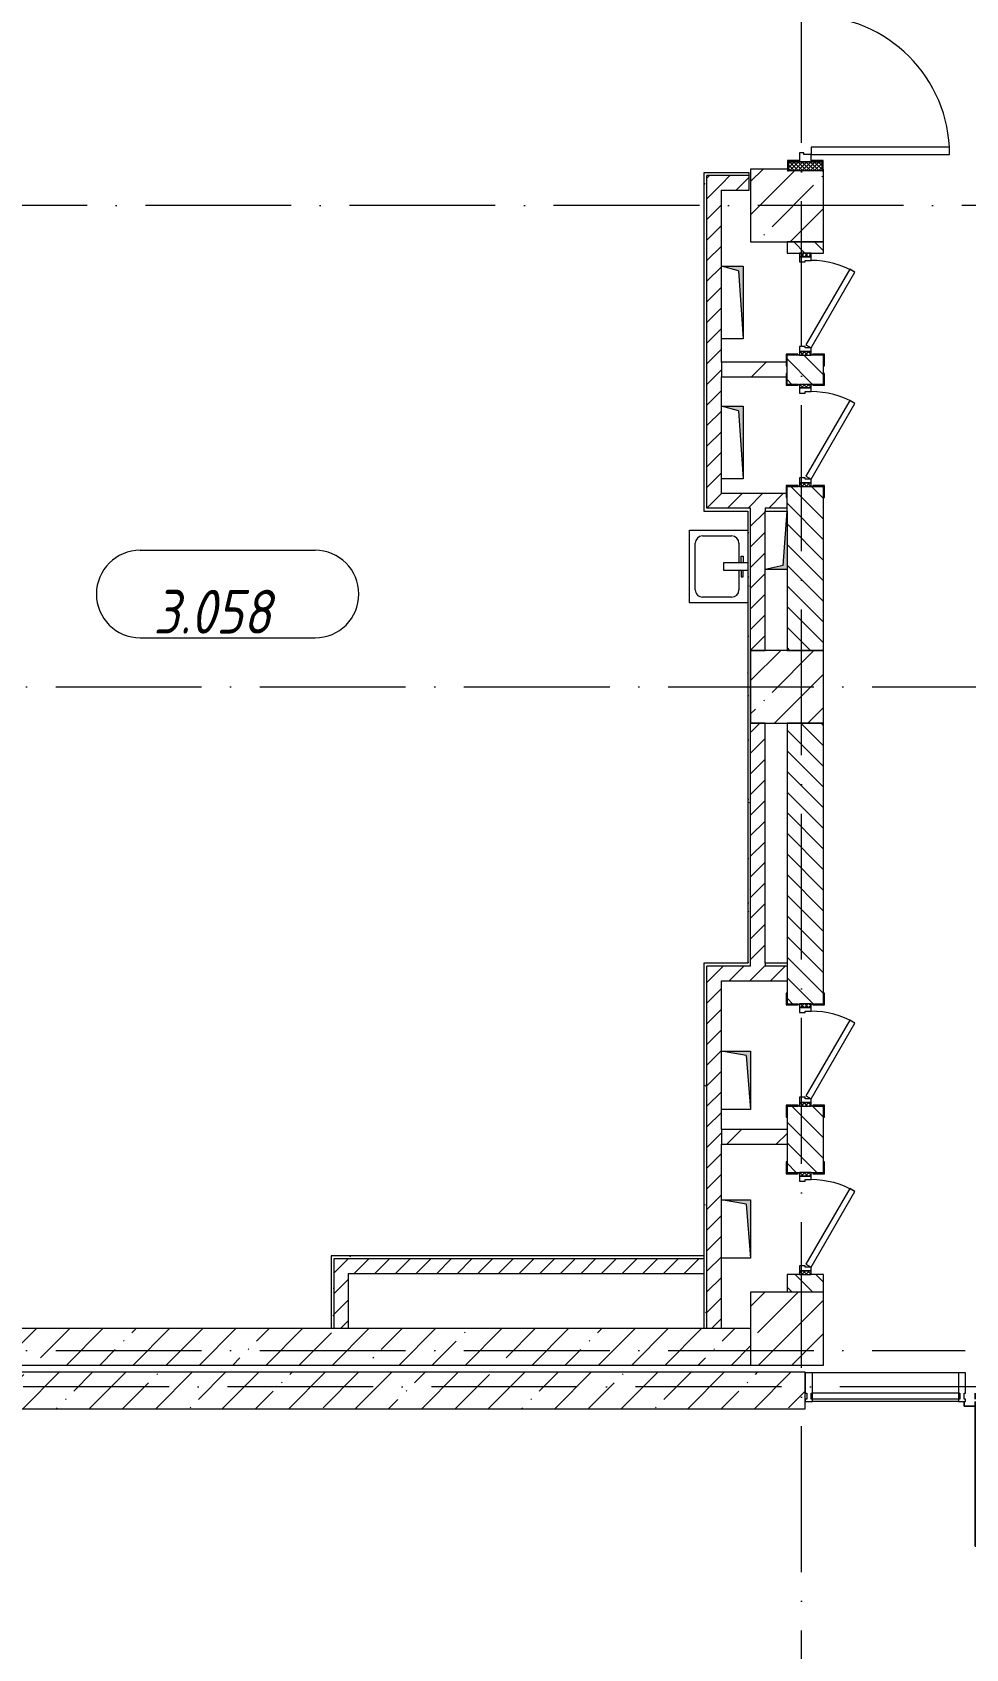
# Model space of a CAD drawing. Header units: millimetres. Extents: x -6467 to 106027, y -7090 to 195095.
# Drawn here: x 282 to 6684, y 110200 to 121283 of the extents above; entities that cross this region are included whole.
import ezdxf

# ---------------------------------------------------------------- set-up
doc = ezdxf.new("R2010")
doc.units = ezdxf.units.MM
doc.linetypes.add('50_200_ШТРИХ_1Т_ш5_п1_п1_', pattern=[1400, 1000, -200, 0, -200])
for name, color, linetype, lineweight, true_color in [('A-AREA-IDEN-1', 7, 'Continuous', 9, 0xaaaaaa), ('A-GENM-1', 7, 'Continuous', 9, 0xaaaaaa), ('A-GENM-2', 7, 'Continuous', 20, 0xaaaaaa), ('I-WALL-1', 7, 'Continuous', 5, 0x787878), ('M-EQPM-1', 7, 'Continuous', 9, 0xaaaaaa), ('M-EQPM-2', 7, 'Continuous', 9, 0xe2e2e2), ('P-SANR-FIXT-1', 7, 'Continuous', 9, 0xaaaaaa), ('Оси-3', 7, '50_200_ШТРИХ_1Т_ш5_п1_п1_', 9, 0xaaaaaa)]:
    doc.layers.add(name, color=color, linetype=linetype, lineweight=lineweight, true_color=true_color)
for name, color, linetype, lineweight in [('A-DETL-GENF', 7, 'Continuous', 9), ('A-DOOR', 7, 'Continuous', 9), ('A-DOOR-2', 7, 'Continuous', 5), ('A-DOOR-FRAM', 7, 'Continuous', 9), ('A-DOOR-FRAM-2', 7, 'Continuous', 5), ('A-GLAZ-CWMG', 7, 'Continuous', 9), ('A-GLAZ-CWMG-1', 7, 'Continuous', 20), ('A-WALL', 7, 'Continuous', 5), ('A-WALL-FNSH-1', 7, 'Continuous', 5), ('I-WALL', 7, 'Continuous', 5), ('S-COLS', 7, 'Continuous', 9), ('S-COLS-1', 7, 'Continuous', 5)]:
    doc.layers.add(name, color=color, linetype=linetype, lineweight=lineweight)
doc.styles.add('ISOCPEUR_I_1', font='isocpeui.ttf', dxfattribs={"width": 0.85, "height": 2.5})
pattern_1 = [(45, (109.45, 102614.03), (-228.0985, 228.0985), []), (45, (337.55, 102614.03), (-228.0985, 228.0985), [403.225, -80.645, 6.706, -73.939])]
pattern_2 = [(0, (109.45, 102614.03), (406.4, 101.6), [6.706, -298.094, 6.706, -298.094, -1625.6]), (0, (109.45, 102614.03), (406.4, 101.6), [-609.6, 6.706, -602.894, 6.706, -298.094, -711.2]), (0, (109.45, 102614.03), (406.4, 101.6), [-1524, 6.706, -196.494, 6.706, -501.294]), (120, (261.85, 102664.83), (-291.1882, 301.1527), [6.706, -298.094, 6.706, -298.094, -1625.6]), (120, (261.85, 102664.83), (-291.1882, 301.1527), [-609.6, 6.706, -602.894, 6.706, -298.094, -711.2]), (120, (261.85, 102664.83), (-291.1882, 301.1527), [-1524, 6.706, -196.494, 6.706, -501.294]), (240, (312.65, 102868.03), (-115.2118, -402.7527), [6.706, -298.094, 6.706, -298.094, -1625.6]), (240, (312.65, 102868.03), (-115.2118, -402.7527), [-609.6, 6.706, -602.894, 6.706, -298.094, -711.2]), (240, (312.65, 102868.03), (-115.2118, -402.7527), [-1524, 6.706, -196.494, 6.706, -501.294])]
pattern_3 = [(45, (109.45, 102614.03), (-70.7107, 70.7107), [])]
pattern_4 = [(45, (109.45, 102614.03), (-169.7056, 169.7056), [])]

# ---------------------------------------------------------------- blocks, each defined once
blk = doc.blocks.new('BSC_Колонна _Прямоугольная - 500х500-V59-АИ_План этажа Радиаторы_3')
at = {"layer": 'S-COLS-1'}
h = blk.add_hatch(dxfattribs=at)
h.set_pattern_fill('FP_87', color=256, style=0, pattern_type=2)
h.set_pattern_definition([(45, (-5350, -9781.04), (-228.0985, 228.0985), []), (45, (-5121.9, -9781.04), (-228.0985, 228.0985), [403.225, -80.645, 6.706, -73.939])])
h.paths.add_polyline_path([(-250, -250), (250, -250), (250, 250), (-250, 250)])
for p, q in [((250, 250), (-250, 250)), ((-250, 250), (-250, -250)), ((250, -250), (250, 250)), ((-250, -250), (250, -250))]:
    blk.add_line(p, q, dxfattribs=at)
blk = doc.blocks.new('110_Дверь_СКБ_2Ст_Наружная1 - СОШ_Д-07_1760_1440_х2400мм_Все учебные помещения_ читальные залы-26087665-АИ_План этажа Радиаторы_3')
at = {"layer": 'A-DOOR-2'}
h = blk.add_hatch(dxfattribs=at)
h.set_pattern_fill('FP_117', color=256, style=0, pattern_type=2)
h.set_pattern_definition([(135, (1456.41, 189.685), (-14.14214, -14.14214), []), (225, (1456.41, 189.685), (14.14214, -14.14214), [])])
h.paths.add_polyline_path([(899.5, -115), (899.5, 115), (839.5, 115), (839.5, -115)])
at = {"layer": 'A-DOOR-FRAM-2'}
h = blk.add_hatch(dxfattribs=at)
h.set_pattern_fill('FP_118', color=256, style=0, pattern_type=2)
h.set_pattern_definition([(45, (-666.384, 189.685), (-14.1421, 14.1421), []), (135, (-666.384, 189.685), (-14.1421, -14.1421), [])])
h.paths.add_polyline_path([(-800.5, -115), (-800.5, 115), (-860.5, 115), (-860.5, -115)])
at = {"layer": 'A-DOOR'}
for p, q in [((789.5, 990), (739.5, 990)), ((739.5, 990), (739.5, 40)), ((789.5, 40), (789.5, 990)), ((-750.5, 630), (-750.5, 40)), ((-700.5, 630), (-750.5, 630)), ((-700.5, 40), (-700.5, 630)), ((-750.5, 40), (-700.5, 40)), ((739.5, 40), (789.5, 40))]:
    blk.add_line(p, q, dxfattribs=at)
at = {"layer": 'A-DOOR-2'}
for p, q in [((-792.5, 123), (-862.5, 123)), ((-862.5, 123), (-862.5, 115)), ((-862.5, 115), (-800.5, 115)), ((-800.5, 115), (-800.5, 40)), ((-792.5, 40), (-792.5, 123)), ((901.5, 123), (831.5, 123)), ((831.5, 123), (831.5, 40)), ((839.5, 40), (839.5, 115)), ((839.5, 115), (901.5, 115)), ((901.5, 115), (901.5, 123)), ((-800.5, 40), (-792.5, 40)), ((831.5, 40), (839.5, 40)), ((-792.5, -40), (-800.5, -40)), ((-800.5, -40), (-800.5, -115)), ((-792.5, -123), (-792.5, -40)), ((839.5, -40), (831.5, -40)), ((831.5, -40), (831.5, -123)), ((839.5, -115), (839.5, -40)), ((-862.5, -115), (-862.5, -123)), ((-800.5, -115), (-862.5, -115)), ((-862.5, -123), (-792.5, -123)), ((831.5, -123), (901.5, -123)), ((901.5, -115), (839.5, -115)), ((901.5, -123), (901.5, -115))]:
    blk.add_line(p, q, dxfattribs=at)
for centre, radius, start, end in [((789.5, 40), 950, 90, 180), ((-750.5, 40), 590, 0, 90)]:
    blk.add_arc(centre, radius, start, end, dxfattribs=at)
at = {"layer": 'A-DOOR-FRAM'}
for p, q in [((-800.5, 115), (-860.5, 115)), ((-860.5, 115), (-860.5, -115)), ((-800.5, -115), (-800.5, 115)), ((899.5, 115), (839.5, 115)), ((839.5, 115), (839.5, -115)), ((899.5, -115), (899.5, 115)), ((-750.5, 40), (-800.5, 40)), ((-800.5, 40), (-800.5, -40)), ((-750.5, -10), (-750.5, 40)), ((789.5, 40), (789.5, -10)), ((839.5, 40), (789.5, 40)), ((839.5, -40), (839.5, 40)), ((-800.5, -40), (-740.5, -40)), ((-740.5, -10), (-750.5, -10)), ((-740.5, -40), (-740.5, -10)), ((789.5, -10), (779.5, -10)), ((779.5, -10), (779.5, -40)), ((779.5, -40), (839.5, -40)), ((-860.5, -115), (-800.5, -115)), ((839.5, -115), (899.5, -115))]:
    blk.add_line(p, q, dxfattribs=at)
blk = doc.blocks.new('SND_2D_Раковина1 - 400х300-V51-АИ_План этажа Радиаторы_3')
at = {"layer": 'P-SANR-FIXT-1'}
for p, q in [((-250, -220), (-250, 180)), ((-160, 120), (-25, 120)), ((-70, 150), (-25, 150)), ((-70, 135), (-70, 150)), ((-25, 135), (-70, 135)), ((-25, 180), (-25, 15)), ((25, 15), (25, 180)), ((70, 150), (25, 150)), ((25, 135), (70, 135)), ((25, 120), (160, 120)), ((70, 135), (70, 150)), ((250, 180), (250, -220)), ((-210, -130), (-210, 70)), ((-25, 15), (25, 15)), ((210, 70), (210, -130)), ((250, -220), (-250, -220)), ((160, -180), (-160, -180))]:
    blk.add_line(p, q, dxfattribs=at)
for centre, start, end in [((-160, 70), 90, 180), ((160, 70), 0, 90), ((-160, -130), 180, 270), ((160, -130), 270, 0)]:
    blk.add_arc(centre, 50, start, end, dxfattribs=at)
blk = doc.blocks.new('Прямоугольный импост - Импост структурный с накладкой - 180мм-24517723-АИ_План этажа Радиаторы_3')
at = {"layer": 'A-GLAZ-CWMG'}
for p, q in [((6525, 9478), (5525, 9478)), ((5525, 9298), (5525, 9338)), ((6525, 9338), (5525, 9338)), ((6525, 9338), (6525, 9298)), ((6525, 9298), (5525, 9298)), ((6525, 9281), (5525, 9281))]:
    blk.add_line(p, q, dxfattribs=at)
blk = doc.blocks.new('Прямоугольный импост - Импост структурный с накладкой - 180мм-20786485-АИ_План этажа Радиаторы_3')
at = {"layer": 'A-GLAZ-CWMG-1'}
for p, q in [((0, 17), (-50, 17)), ((-50, 17), (-50, 0)), ((-50, 0), (-40, 0)), ((-40, 0), (-40, -40)), ((-10, -40), (-10, 0)), ((-10, 0), (0, 0)), ((0, 0), (0, 17)), ((-40, -40), (-50, -40)), ((-50, -40), (-50, -180)), ((0, -40), (-10, -40)), ((0, -180), (0, -40)), ((-50, -180), (0, -180))]:
    blk.add_line(p, q, dxfattribs=at)
blk = doc.blocks.new('Дверь_Витражная_СКБ_2Ст - ДВВ_ДАО_СОШ_Коридор EIW30-22655007-АИ_План этажа Радиаторы_3')
at = {"layer": 'A-DETL-GENF'}
for p, q in [((-960, 40), (-960, 0)), ((-960, 0), (-960, 40)), ((960, 40), (960, 0)), ((960, 40), (960, 0)), ((-1035, -50), (-1035, -17)), ((-1035, -17), (-1035, -50)), ((-960, -50), (-1035, -50)), ((-1035, -50), (-960, -50)), ((-960, -17), (-960, -50)), ((-960, -50), (-960, -17)), ((-900, -50), (-960, -50)), ((-960, -1010), (-960, -50)), ((-900, -50), (-960, -50)), ((-960, -50), (-960, -1010)), ((-900, -1010), (-900, -50)), ((-900, -1010), (-900, -50)), ((900, -50), (960, -50)), ((900, -1010), (900, -50)), ((900, -50), (900, -1010)), ((960, -50), (900, -50)), ((960, -17), (960, -50)), ((960, -17), (960, -50)), ((960, -1010), (960, -50)), ((960, -1010), (960, -50)), ((960, -50), (1035, -50)), ((960, -50), (1035, -50)), ((1035, -50), (1035, -17)), ((1035, -50), (1035, -17)), ((-960, -130), (-900, -130)), ((-950, -930), (-950, -130)), ((-906, -930), (-906, -130)), ((960, -130), (900, -130)), ((906, -930), (906, -130)), ((950, -930), (950, -130)), ((-960, -930), (-900, -930)), ((960, -930), (900, -930)), ((-960, -1010), (-900, -1010)), ((-960, -1010), (-900, -1010)), ((960, -1010), (900, -1010)), ((900, -1010), (960, -1010))]:
    blk.add_line(p, q, dxfattribs=at)
at = {"layer": 'A-DOOR-2'}
for p, q in [((-960, -1010), (-960, -50)), ((960, -1010), (960, -50))]:
    blk.add_line(p, q, dxfattribs=at)
for centre, start, end in [((-960, -50), 270, 0), ((960, -50), 180, 270)]:
    blk.add_arc(centre, 960, start, end, dxfattribs=at)
blk = doc.blocks.new('Прямоугольный импост - Импост структурный с накладкой - 180мм-20786475-АИ_План этажа Радиаторы_3')
at = {"layer": 'A-GLAZ-CWMG-1'}
for p, q in [((-25, 0), (-25, 17)), ((-25, 17), (25, 17)), ((-15, 0), (-25, 0)), ((-15, -40), (-15, 0)), ((25, 0), (15, 0)), ((15, 0), (15, -40)), ((25, 17), (25, 0)), ((-25, -180), (-25, -40)), ((-25, -40), (-15, -40)), ((15, -40), (25, -40)), ((25, -40), (25, -180)), ((25, -180), (-25, -180))]:
    blk.add_line(p, q, dxfattribs=at)
blk = doc.blocks.new('Канал вертикальный прямоугольный - Шахта - значок проема-24087324-АИ_План этажа Радиаторы_3')
at = {"layer": 'M-EQPM-2'}
blk.add_hatch(color=256, dxfattribs=at).paths.add_polyline_path([(-250, 75), (-250, -75), (-218, 42), (250, 75), (-78, 75)])
at = {"layer": 'M-EQPM-1'}
for p, q in [((-250, -75), (-250, 75)), ((-250, 75), (250, 75)), ((-218, 42), (-250, -75)), ((-218, 42), (250, 75)), ((250, 75), (250, -75)), ((250, -75), (-250, -75))]:
    blk.add_line(p, q, dxfattribs=at)
blk = doc.blocks.new('Канал вертикальный прямоугольный - Шахта - значок проема-24087326-АИ_План этажа Радиаторы_3')
at = {"layer": 'M-EQPM-2'}
blk.add_hatch(color=256, dxfattribs=at).paths.add_polyline_path([(200, 100), (-200, 100), (-200, -100), (-170, 70), (174, 98)])
at = {"layer": 'M-EQPM-1'}
for p, q in [((-200, -100), (-200, 100)), ((-200, 100), (200, 100)), ((-170, 70), (-200, -100)), ((-170, 70), (200, 100)), ((200, 100), (200, -100)), ((200, -100), (-200, -100))]:
    blk.add_line(p, q, dxfattribs=at)
blk = doc.blocks.new('110_Дверь_СКБ_1Ст_Внутренняя - ДОО_Д-22_Дв_700x2100h_Технический шкаф ЭОМ и СС EI30-25558325-АИ_План этажа Радиаторы_3')
at = {"layer": 'A-DOOR-2'}
h = blk.add_hatch(dxfattribs=at)
h.set_pattern_fill('FP_137', color=256, style=0, pattern_type=2)
h.set_pattern_definition([(135, (1951.41, 189.685), (-14.14214, -14.14214), []), (225, (1951.41, 189.685), (14.14214, -14.14214), [])])
h.paths.add_polyline_path([(362, -40), (362, 40), (337, 40), (337, -40)])
at = {"layer": 'A-DOOR-FRAM-2'}
h = blk.add_hatch(dxfattribs=at)
h.set_pattern_fill('FP_138', color=256, style=0, pattern_type=2)
h.set_pattern_definition([(45, (-171.384, 189.685), (-14.1421, 14.1421), []), (135, (-171.384, 189.685), (-14.1421, -14.1421), [])])
h.paths.add_polyline_path([(-313, -40), (-313, 40), (-338, 40), (-338, -40)])
at = {"layer": 'A-DOOR'}
for p, q in [((-207, 340), (-227, 305)), ((312, 40), (-207, 340)), ((-227, 305), (292, 5)), ((292, 5), (312, 40))]:
    blk.add_line(p, q, dxfattribs=at)
at = {"layer": 'A-DOOR-2'}
blk.add_arc((312, 40), 600, 150, 180, dxfattribs=at)
at = {"layer": 'A-DOOR-FRAM'}
for p, q in [((-313, 40), (-338, 40)), ((-338, 40), (-338, -40)), ((-288, 40), (-313, 40)), ((-313, 40), (-313, -40)), ((-313, -40), (-313, 40)), ((-288, 0), (-288, 40)), ((-278, 0), (-288, 0)), ((-278, -40), (-278, 0)), ((312, 0), (302, 0)), ((302, 0), (302, -40)), ((312, 40), (312, 0)), ((337, 40), (312, 40)), ((337, -40), (337, 40)), ((362, 40), (337, 40)), ((337, 40), (337, -40)), ((362, -40), (362, 40)), ((-338, -40), (-313, -40)), ((-313, -40), (-278, -40)), ((302, -40), (337, -40)), ((337, -40), (362, -40))]:
    blk.add_line(p, q, dxfattribs=at)
blk = doc.blocks.new('Канал вертикальный прямоугольный - Шахта - значок проема-24087328-АИ_План этажа Радиаторы_3')
at = {"layer": 'M-EQPM-2'}
blk.add_hatch(color=256, dxfattribs=at).paths.add_polyline_path([(75, 200), (-75, 200), (-75, -200), (-47.5, 172.5)])
at = {"layer": 'M-EQPM-1'}
for p, q in [((-75, -200), (-75, 200)), ((-75, 200), (75, 200)), ((-47.5, 172.5), (-75, -200)), ((-47.5, 172.5), (75, 200)), ((75, 200), (75, -200)), ((75, -200), (-75, -200))]:
    blk.add_line(p, q, dxfattribs=at)
blk = doc.blocks.new('Фахверк _газобетон торцы_817 - Фахверк _газобетон торцы_-25909609-АИ_План этажа Радиаторы_3')
at = {"layer": 'A-GENM-2'}
for p, q in [((89406, 11135), (89325, 11135)), ((89325, 11135), (89325, 11129)), ((89325, 11129), (89400, 11129)), ((89400, 11129), (89400, 11054)), ((89406, 11054), (89406, 11135)), ((89400, 11054), (89406, 11054)), ((89400, 10879), (89325, 10879)), ((89325, 10879), (89325, 10873)), ((89325, 10873), (89406, 10873)), ((89400, 10954), (89400, 10879)), ((89406, 10954), (89400, 10954)), ((89406, 10873), (89406, 10954))]:
    blk.add_line(p, q, dxfattribs=at)
blk = doc.blocks.new('Фахверк _газобетон торцы_818 - Фахверк _газобетон торцы_-25909629-АИ_План этажа Радиаторы_3')
at = {"layer": 'A-GENM-2'}
for p, q in [((89406, 1349), (89325, 1349)), ((89325, 1349), (89325, 1343)), ((89325, 1343), (89400, 1343)), ((89400, 1343), (89400, 1268)), ((89406, 1268), (89406, 1349)), ((89400, 1268), (89406, 1268)), ((89406, 1168), (89400, 1168)), ((89400, 1168), (89400, 1093)), ((89406, 1087), (89406, 1168)), ((89400, 1093), (89325, 1093)), ((89325, 1093), (89325, 1087)), ((89325, 1087), (89406, 1087))]:
    blk.add_line(p, q, dxfattribs=at)
blk = doc.blocks.new('Фахверк _газобетон торцы_783 - Фахверк _газобетон торцы_-25909748-АИ_План этажа Радиаторы_3')
at = {"layer": 'A-GENM-2'}
for p, q in [((89406, 22225), (89325, 22225)), ((89325, 22225), (89325, 22219)), ((89325, 22219), (89400, 22219)), ((89400, 22219), (89400, 22144)), ((89406, 22144), (89406, 22225)), ((89400, 22144), (89406, 22144)), ((89400, 21969), (89325, 21969)), ((89325, 21969), (89325, 21963)), ((89325, 21963), (89406, 21963)), ((89400, 22044), (89400, 21969)), ((89406, 22044), (89400, 22044)), ((89406, 21963), (89406, 22044))]:
    blk.add_line(p, q, dxfattribs=at)
blk = doc.blocks.new('Фахверк _газобетон торцы_819 - Фахверк _газобетон торцы_-25909959-АИ_План этажа Радиаторы_3')
at = {"layer": 'A-GENM-2'}
for p, q in [((89406, 1349), (89325, 1349)), ((89325, 1349), (89325, 1343)), ((89325, 1343), (89400, 1343)), ((89400, 1343), (89400, 1268)), ((89406, 1268), (89406, 1349)), ((89400, 1268), (89406, 1268)), ((89406, 1168), (89400, 1168)), ((89400, 1168), (89400, 1093)), ((89406, 1087), (89406, 1168)), ((89400, 1093), (89325, 1093)), ((89325, 1093), (89325, 1087)), ((89325, 1087), (89406, 1087))]:
    blk.add_line(p, q, dxfattribs=at)
blk = doc.blocks.new('Фахверк _газобетон торцы_820 - Фахверк _газобетон торцы_-25909979-АИ_План этажа Радиаторы_3')
at = {"layer": 'A-GENM-2'}
for p, q in [((89406, 22225), (89325, 22225)), ((89325, 22225), (89325, 22219)), ((89325, 22219), (89400, 22219)), ((89400, 22219), (89400, 22144)), ((89406, 22144), (89406, 22225)), ((89400, 22144), (89406, 22144)), ((89400, 21969), (89325, 21969)), ((89325, 21969), (89325, 21963)), ((89325, 21963), (89406, 21963)), ((89400, 22044), (89400, 21969)), ((89406, 22044), (89400, 22044)), ((89406, 21963), (89406, 22044))]:
    blk.add_line(p, q, dxfattribs=at)
blk = doc.blocks.new('Фахверк _газобетон торцы_821 - Фахверк _газобетон торцы_-25910069-АИ_План этажа Радиаторы_3')
at = {"layer": 'A-GENM-2'}
for p, q in [((89406, 22737), (89325, 22737)), ((89325, 22737), (89325, 22731)), ((89325, 22731), (89400, 22731)), ((89400, 22731), (89400, 22656)), ((89406, 22656), (89406, 22737)), ((89400, 22656), (89406, 22656)), ((89406, 22556), (89400, 22556)), ((89400, 22556), (89400, 22481)), ((89406, 22475), (89406, 22556)), ((89400, 22481), (89325, 22481)), ((89325, 22481), (89325, 22475)), ((89325, 22475), (89406, 22475))]:
    blk.add_line(p, q, dxfattribs=at)
blk = doc.blocks.new('AAR_СКБ_Марка_помещения_1_5 ммп - Номер-27962133-АИ_План этажа Радиаторы_3')
at = {"layer": 'A-AREA-IDEN-1'}
for p, q in [((-2.987, 3), (3.013, 3)), ((-2.987, 0), (3.013, 0))]:
    blk.add_line(p, q, dxfattribs=at)
for centre, start, end in [((-2.987, 1.5), 90, 270), ((3.013, 1.5), 270, 90)]:
    blk.add_arc(centre, 1.5, start, end, dxfattribs=at)

msp = doc.modelspace()

# ---------------------------------------------------------------- hatches: boundary and pattern name
at = {"layer": 'A-WALL'}
h = msp.add_hatch(dxfattribs=at)
h.set_pattern_fill('FP_1', color=256, style=0, pattern_type=2)
h.set_pattern_definition(pattern_1)
h.paths.add_polyline_path([(5209, 112145), (5209, 112395), (-1841, 112395), (-1841, 112145), (2876, 112145)])
h = msp.add_hatch(dxfattribs=at)
h.set_pattern_fill('FP_1', color=256, style=0, pattern_type=2)
h.set_pattern_definition(pattern_1)
h.paths.add_polyline_path([(5584, 111845), (5584, 112095), (-1841, 112095), (-1841, 111845), (2876, 111845)])
at = {"layer": 'I-WALL'}
h = msp.add_hatch(dxfattribs=at)
h.set_pattern_fill('FP_2', color=256, style=0, pattern_type=2)
h.set_pattern_definition([(135, (109.45, 102614.03), (-70.71068, -70.71068), [])])
h.paths.add_polyline_path([(5544, 112647), (5709, 112647), (5709, 112765), (5459, 112765), (5459, 112647)])
h.paths.add_polyline_path([(5459, 113465), (5709, 113465), (5709, 113920), (5459, 113920), (5459, 113660)])
h.paths.add_polyline_path([(5544, 114620), (5709, 114620), (5709, 116545), (5459, 116545), (5459, 114620)])
h.paths.add_polyline_path([(5459, 117045), (5709, 117045), (5709, 118169), (5459, 118169), (5459, 117121)])
h.paths.add_polyline_path([(5624, 118869), (5709, 118869), (5709, 119069), (5459, 119069), (5459, 118869), (5544, 118869)])
h.paths.add_polyline_path([(5544, 119769), (5709, 119769), (5709, 119845), (5459, 119845), (5459, 119769)])
h.paths.add_polyline_path([(5529, 122095), (5709, 122097), (5709, 123949), (5459, 123949), (5461, 122097), (5469, 122095)])
h.paths.add_polyline_path([(5709, 125149), (5709, 127045), (5459, 127045), (5459, 125149)])
h.paths.add_polyline_path([(5709, 128245), (5709, 128845), (5459, 128845), (5459, 128245)])
h.paths.add_polyline_path([(5547, 129345), (5709, 129345), (5707, 132400), (5459, 132400), (5459, 129345), (5541, 129345)])
h.paths.add_polyline_path([(5529, 134162), (5709, 134164), (5707, 134845), (5459, 134845), (5461, 134164), (5469, 134162)])
h.paths.add_polyline_path([(5556, 135345), (5709, 135345), (5709, 137845), (5459, 137845), (5459, 135345)])
h.paths.add_polyline_path([(5709, 138345), (5709, 140845), (5459, 140845), (5459, 138345)])
h.paths.add_polyline_path([(5709, 141345), (5709, 144042), (5459, 144042), (5459, 141345)])
h = msp.add_hatch(dxfattribs=at)
h.set_pattern_fill('FP_5', color=256, style=0, pattern_type=2)
h.set_pattern_definition(pattern_3)
h.paths.add_polyline_path([(4909, 118120), (5009, 118120), (5009, 120300), (4909, 120300), (4909, 118527)])
h = msp.add_hatch(dxfattribs=at)
h.set_pattern_fill('FP_5', color=256, style=0, pattern_type=2)
h.set_pattern_definition(pattern_3)
h.paths.add_polyline_path([(5199, 120200), (5199, 120300), (5009, 120300), (5009, 120200)])
h = msp.add_hatch(dxfattribs=at)
h.set_pattern_fill('FP_4', color=256, style=0, pattern_type=2)
h.set_pattern_definition(pattern_4)
h.paths.add_polyline_path([(5459, 118920), (5459, 119020), (5009, 119020), (5009, 118920), (5357, 118920)])
h = msp.add_hatch(dxfattribs=at)
h.set_pattern_fill('FP_5', color=256, style=0, pattern_type=2)
h.set_pattern_definition(pattern_3)
h.paths.add_polyline_path([(5209, 118020), (5459, 118020), (5459, 118120), (4909, 118120), (4909, 118020)])
h = msp.add_hatch(dxfattribs=at)
h.set_pattern_fill('FP_5', color=256, style=0, pattern_type=2)
h.set_pattern_definition(pattern_3)
h.paths.add_polyline_path([(5309, 114880), (5309, 116545), (5209, 116545), (5209, 114880)])
h.paths.add_polyline_path([(5309, 117045), (5309, 118020), (5209, 118020), (5209, 117045)])
h = msp.add_hatch(dxfattribs=at)
h.set_pattern_fill('FP_5', color=256, style=0, pattern_type=2)
h.set_pattern_definition(pattern_3)
h.paths.add_polyline_path([(5009, 112395), (5009, 114880), (4909, 114880), (4909, 112395)])
h = msp.add_hatch(dxfattribs=at)
h.set_pattern_fill('FP_5', color=256, style=0, pattern_type=2)
h.set_pattern_definition(pattern_3)
h.paths.add_polyline_path([(5009, 114780), (5459, 114780), (5459, 114880), (5009, 114880)])
h = msp.add_hatch(dxfattribs=at)
h.set_pattern_fill('FP_4', color=256, style=0, pattern_type=2)
h.set_pattern_definition(pattern_4)
h.paths.add_polyline_path([(5459, 113660), (5459, 113760), (5009, 113760), (5009, 113660)])
h = msp.add_hatch(dxfattribs=at)
h.set_pattern_fill('FP_5', color=256, style=0, pattern_type=2)
h.set_pattern_definition(pattern_3)
h.paths.add_polyline_path([(2451, 112395), (2451, 112873), (2351, 112873), (2351, 112395)])
h = msp.add_hatch(dxfattribs=at)
h.set_pattern_fill('FP_5', color=256, style=0, pattern_type=2)
h.set_pattern_definition(pattern_3)
h.paths.add_polyline_path([(4889, 112773), (4889, 112873), (2451, 112873), (2451, 112773), (2876, 112773)])
at = {"layer": 'I-WALL-1'}
h = msp.add_hatch(dxfattribs=at)
h.set_pattern_fill('FP_3', color=256, style=0, pattern_type=2)
h.set_pattern_definition(pattern_2)
h.paths.add_polyline_path([(4889, 118020), (4909, 118020), (4909, 120320), (4889, 120320), (4889, 118120)])
h = msp.add_hatch(dxfattribs=at)
h.set_pattern_fill('FP_3', color=256, style=0, pattern_type=2)
h.set_pattern_definition(pattern_2)
h.paths.add_polyline_path([(5199, 120300), (5199, 120320), (4909, 120320), (4909, 120300), (5009, 120300)])
h = msp.add_hatch(dxfattribs=at)
h.set_pattern_fill('FP_3', color=256, style=0, pattern_type=2)
h.set_pattern_definition(pattern_2)
h.paths.add_polyline_path([(4889, 118000), (5209, 118000), (5209, 118020), (4889, 118020)])
h.paths.add_polyline_path([(5459, 118000), (5459, 118020), (5309, 118020), (5309, 118000), (5432, 118000)])
h = msp.add_hatch(dxfattribs=at)
h.set_pattern_fill('FP_3', color=256, style=0, pattern_type=2)
h.set_pattern_definition(pattern_2)
h.paths.add_polyline_path([(5209, 114900), (5209, 118000), (5189, 118000), (5189, 114900)])
h = msp.add_hatch(dxfattribs=at)
h.set_pattern_fill('FP_3', color=256, style=0, pattern_type=2)
h.set_pattern_definition(pattern_2)
h.paths.add_polyline_path([(4889, 112395), (4909, 112395), (4909, 114900), (4889, 114900), (4889, 112902)])
h = msp.add_hatch(dxfattribs=at)
h.set_pattern_fill('FP_3', color=256, style=0, pattern_type=2)
h.set_pattern_definition(pattern_2)
h.paths.add_polyline_path([(5009, 114880), (5209, 114880), (5209, 114900), (4909, 114900), (4909, 114880)])
h.paths.add_polyline_path([(5459, 114880), (5459, 114900), (5309, 114900), (5309, 114880)])
h = msp.add_hatch(dxfattribs=at)
h.set_pattern_fill('FP_3', color=256, style=0, pattern_type=2)
h.set_pattern_definition(pattern_2)
h.paths.add_polyline_path([(2351, 112395), (2351, 112893), (2331, 112893), (2331, 112395)])
h = msp.add_hatch(dxfattribs=at)
h.set_pattern_fill('FP_3', color=256, style=0, pattern_type=2)
h.set_pattern_definition(pattern_2)
h.paths.add_polyline_path([(2351, 112873), (4889, 112873), (4889, 112893), (2351, 112893)])
at = {"layer": 'S-COLS-1'}
h = msp.add_hatch(dxfattribs=at)
h.set_pattern_fill('FP_1', color=256, style=0, pattern_type=2)
h.set_pattern_definition(pattern_1)
h.paths.add_polyline_path([(5709, 119845), (5707, 120333), (5461, 120333), (5461, 120345), (5209, 120345), (5209, 119845), (5459, 119845)])
h = msp.add_hatch(dxfattribs=at)
h.set_pattern_fill('FP_1', color=256, style=0, pattern_type=2)
h.set_pattern_definition(pattern_1)
h.paths.add_polyline_path([(5209, 116545), (5709, 116545), (5709, 117045), (5209, 117045)])

# ---------------------------------------------------------------- linework, layer by layer
at = {"layer": 'A-WALL'}
for p, q in [((4909, 118020), (4909, 120300)), ((5199, 120300), (4909, 120300)), ((5459, 119845), (5459, 119769)), ((5709, 119845), (5459, 119845)), ((5709, 119769), (5709, 119845)), ((5459, 119769), (5544, 119769)), ((5624, 119769), (5709, 119769)), ((5544, 119069), (5459, 119069)), ((5459, 118869), (5459, 119069)), ((5709, 119069), (5624, 119069)), ((5709, 118869), (5709, 119069)), ((5009, 119020), (5009, 118920)), ((5459, 118869), (5544, 118869)), ((5624, 118869), (5709, 118869)), ((5544, 118169), (5459, 118169)), ((5459, 118000), (5459, 118169)), ((5709, 118169), (5624, 118169)), ((5709, 117045), (5709, 118169)), ((5209, 118020), (4909, 118020)), ((5209, 114880), (5209, 118020)), ((5459, 118020), (5309, 118020)), ((5309, 118020), (5309, 118000)), ((5459, 117600), (5459, 117045)), ((5209, 117045), (5309, 117045)), ((5459, 117045), (5709, 117045)), ((5309, 116545), (5209, 116545)), ((5459, 116545), (5459, 114620)), ((5709, 116545), (5459, 116545)), ((5709, 114620), (5709, 116545)), ((4909, 112395), (4909, 114880)), ((5209, 114880), (4909, 114880)), ((5309, 114900), (5309, 114880)), ((5459, 114880), (5309, 114880)), ((5459, 114620), (5544, 114620)), ((5624, 114620), (5709, 114620)), ((5544, 113920), (5459, 113920)), ((5459, 113920), (5459, 113465)), ((5709, 113920), (5624, 113920)), ((5709, 113465), (5709, 113920)), ((5009, 113760), (5009, 113660)), ((5459, 113465), (5544, 113465)), ((5624, 113465), (5709, 113465)), ((2351, 112873), (2351, 112395)), ((4889, 112873), (2351, 112873)), ((5544, 112765), (5459, 112765)), ((5459, 112765), (5459, 112647)), ((5709, 112765), (5624, 112765)), ((5709, 112647), (5709, 112765)), ((5459, 112647), (5709, 112647)), ((5209, 112395), (-1841, 112395)), ((-1841, 112145), (5209, 112145)), ((5584, 112095), (-1841, 112095)), ((5584, 111845), (5584, 112095)), ((-1841, 111845), (5584, 111845))]:
    msp.add_line(p, q, dxfattribs=at)
at = {"layer": 'A-WALL-FNSH-1'}
for p, q in [((4889, 120320), (4889, 118000)), ((5199, 120320), (4889, 120320)), ((5199, 120200), (5199, 120320)), ((5009, 119020), (5009, 120200)), ((5009, 120200), (5199, 120200)), ((5459, 119020), (5009, 119020)), ((5009, 118920), (5459, 118920)), ((5009, 118120), (5009, 118920)), ((5459, 118120), (5009, 118120)), ((4889, 118000), (5189, 118000)), ((5189, 118000), (5189, 114900)), ((5309, 118000), (5459, 118000)), ((5309, 117045), (5309, 118000)), ((5309, 114900), (5309, 116545)), ((4889, 114900), (4889, 112395)), ((5189, 114900), (4889, 114900)), ((5459, 114900), (5309, 114900)), ((5009, 113760), (5009, 114780)), ((5009, 114780), (5459, 114780)), ((5459, 113760), (5009, 113760)), ((5009, 112395), (5009, 113660)), ((5009, 113660), (5459, 113660)), ((2331, 112893), (2331, 112395)), ((4889, 112893), (2331, 112893)), ((2451, 112395), (2451, 112773)), ((2451, 112773), (4889, 112773))]:
    msp.add_line(p, q, dxfattribs=at)
at = {"layer": 'S-COLS'}
for p, q in [((5459, 119845), (5709, 119845)), ((5309, 117045), (5209, 117045)), ((5209, 117045), (5209, 116545)), ((5709, 117045), (5459, 117045)), ((5209, 116545), (5309, 116545)), ((5459, 116545), (5709, 116545))]:
    msp.add_line(p, q, dxfattribs=at)
at = {"layer": 'S-COLS-1'}
for p, q in [((5461, 120345), (5209, 120345)), ((5209, 120345), (5209, 119845)), ((5709, 119845), (5709, 120345)), ((5209, 119845), (5459, 119845)), ((5459, 117045), (5309, 117045)), ((5709, 116545), (5709, 117045)), ((5309, 116545), (5459, 116545))]:
    msp.add_line(p, q, dxfattribs=at)
at = {"layer": 'Оси-3'}
for p, q in [((5559, 96724), (5559, 193895)), ((25859, 120095), (-5158, 120095)), ((-5158, 116795), (25859, 116795)), ((-5158, 112245), (6681, 112245)), ((104827, 111995), (-5158, 111995))]:
    msp.add_line(p, q, dxfattribs=at)

# ---------------------------------------------------------------- block references
at = {"layer": 'A-AREA-IDEN-1', "xscale": 199.9999999999999, "yscale": 199.9999999999999, "zscale": 199.9999999999999}
msp.add_blockref('AAR_СКБ_Марка_помещения_1_5 ммп - Номер-27962133-АИ_План этажа Радиаторы_3', (1619, 117131), dxfattribs=at)
at = {"layer": 'A-DOOR-2', "rotation": 269.9999999999999}
for name, p in [('110_Дверь_СКБ_2Ст_Наружная1 - СОШ_Д-07_1760_1440_х2400мм_Все учебные помещения_ читальные залы-26087665-АИ_План этажа Радиаторы_3', (5584, 121235)), ('110_Дверь_СКБ_1Ст_Внутренняя - ДОО_Д-22_Дв_700x2100h_Технический шкаф ЭОМ и СС EI30-25558325-АИ_План этажа Радиаторы_3', (5584, 119431)), ('110_Дверь_СКБ_1Ст_Внутренняя - ДОО_Д-22_Дв_700x2100h_Технический шкаф ЭОМ и СС EI30-25558325-АИ_План этажа Радиаторы_3', (5584, 118531)), ('110_Дверь_СКБ_1Ст_Внутренняя - ДОО_Д-22_Дв_700x2100h_Технический шкаф ЭОМ и СС EI30-25558325-АИ_План этажа Радиаторы_3', (5584, 114283)), ('110_Дверь_СКБ_1Ст_Внутренняя - ДОО_Д-22_Дв_700x2100h_Технический шкаф ЭОМ и СС EI30-25558325-АИ_План этажа Радиаторы_3', (5584, 113128))]:
    msp.add_blockref(name, p, dxfattribs=at)
at = {"layer": 'A-DOOR-2'}
msp.add_blockref('Дверь_Витражная_СКБ_2Ст - ДВВ_ДАО_СОШ_Коридор EIW30-22655007-АИ_План этажа Радиаторы_3', (7709, 111912), dxfattribs=at)
at = {"layer": 'A-GENM-1'}
for name, p, rotation in [('Фахверк _газобетон торцы_821 - Фахверк _газобетон торцы_-25910069-АИ_План этажа Радиаторы_3', (28190, 29671), 89.99999999999928), ('Фахверк _газобетон торцы_820 - Фахверк _газобетон торцы_-25909979-АИ_План этажа Радиаторы_3', (-16509, 208269), 270.0000000000007), ('Фахверк _газобетон торцы_819 - Фахверк _газобетон торцы_-25909959-АИ_План этажа Радиаторы_3', (6803, 28769), 89.99999999999928), ('Фахверк _газобетон торцы_783 - Фахверк _газобетон торцы_-25909748-АИ_План этажа Радиаторы_3', (-16509, 204020), 270.0000000000007), ('Фахверк _газобетон торцы_818 - Фахверк _газобетон торцы_-25909629-АИ_План этажа Радиаторы_3', (6803, 24520), 89.99999999999928), ('Фахверк _газобетон торцы_817 - Фахверк _газобетон торцы_-25909609-АИ_План этажа Радиаторы_3', (-5419, 202863), 270.0000000000007)]:
    msp.add_blockref(name, p, dxfattribs=dict(at, rotation=rotation))
at = {"layer": 'A-GLAZ-CWMG', "rotation": 180}
msp.add_blockref('Прямоугольный импост - Импост структурный с накладкой - 180мм-20786485-АИ_План этажа Радиаторы_3', (5584, 111912), dxfattribs=at)
at = {"layer": 'A-GLAZ-CWMG'}
msp.add_blockref('Прямоугольный импост - Импост структурный с накладкой - 180мм-24517723-АИ_План этажа Радиаторы_3', (109, 102614), dxfattribs=at)
at = {"layer": 'A-GLAZ-CWMG', "extrusion": (0, 0, -1), "rotation": 180}
msp.add_blockref('Прямоугольный импост - Импост структурный с накладкой - 180мм-20786475-АИ_План этажа Радиаторы_3', (-6659, 111912), dxfattribs=at)
at = {"layer": 'M-EQPM-1'}
for name, p, rotation in [('Канал вертикальный прямоугольный - Шахта - значок проема-24087324-АИ_План этажа Радиаторы_3', (5084, 119430), 269.9999999999997), ('Канал вертикальный прямоугольный - Шахта - значок проема-24087324-АИ_План этажа Радиаторы_3', (5084, 118470), 269.9999999999997), ('Канал вертикальный прямоугольный - Шахта - значок проема-24087328-АИ_План этажа Радиаторы_3', (5384, 117800), 180), ('Канал вертикальный прямоугольный - Шахта - значок проема-24087326-АИ_План этажа Радиаторы_3', (5109, 114097), 269.9999999999997), ('Канал вертикальный прямоугольный - Шахта - значок проема-24087326-АИ_План этажа Радиаторы_3', (5109, 113077), 269.9999999999997)]:
    msp.add_blockref(name, p, dxfattribs=dict(at, rotation=rotation))
at = {"layer": 'P-SANR-FIXT-1', "rotation": 269.9999999999997}
msp.add_blockref('SND_2D_Раковина1 - 400х300-V51-АИ_План этажа Радиаторы_3', (5009, 117620), dxfattribs=at)
at = {"layer": 'S-COLS'}
msp.add_blockref('BSC_Колонна _Прямоугольная - 500х500-V59-АИ_План этажа Радиаторы_3', (5459, 112395), dxfattribs=at)

# ---------------------------------------------------------------- texts
at = {"layer": 'A-AREA-IDEN-1', "insert": (1516, 117160), "char_height": 300, "width": 952, "attachment_point": 8, "line_spacing_factor": 1.139951, "style": 'ISOCPEUR_I_1'}
msp.add_mtext('\\pxqc,t8.46667,16.93333,25.4,33.86667,42.33333,50.8,59.26667,67.73333,76.2,84.66667,93.13333,101.6,110.06667,118.53333,127,135.46667,143.93333,152.4,160.86667,169.33333,177.8,186.26667,194.73333,203.2,211.66667,220.13333,228.6,237.06667,245.53333,254,262.46667,270.93333;{3.058}', dxfattribs=at)

doc.saveas('drawing.dxf')
